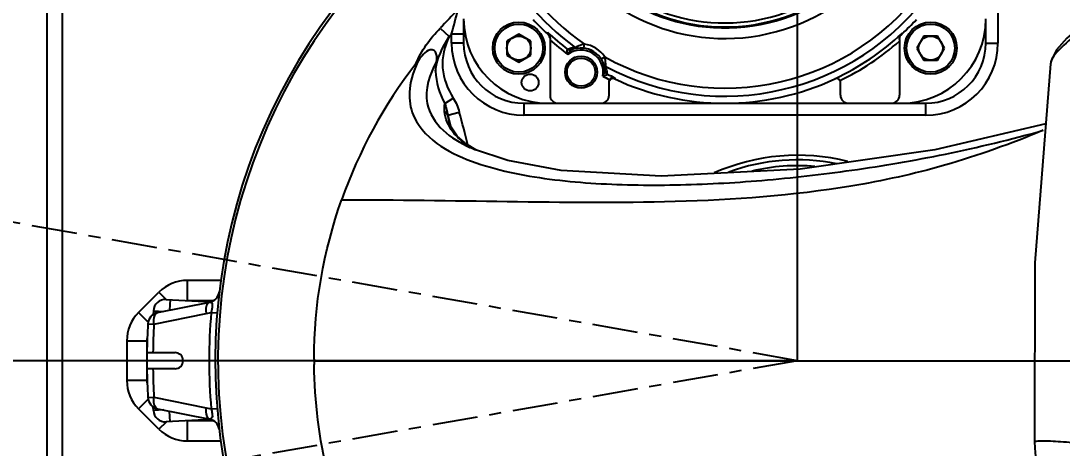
# Model space of a CAD drawing. Header units: millimetres. Extents: x 7426 to 8737, y 124 to 421.
# Drawn here: x 8488.18 to 8496.82, y 209.39 to 212.94 of the extents above; entities that cross this region are included whole.
import ezdxf

# ---------------------------------------------------------------- set-up
doc = ezdxf.new("R2010")
doc.units = ezdxf.units.MM
doc.linetypes.add('CENTER', pattern=[0.6, 0.375, -0.075, 0.075, -0.075])
for name, color, linetype in [('中心线', 7, 'Continuous'), ('外形图', 7, 'Continuous'), ('尺寸标注', 7, 'Continuous')]:
    doc.layers.add(name, color=color, linetype=linetype)
doc.styles.add('微软雅黑', font='msyh.ttc')
doc.dimstyles.new('尺寸标注_1_30比例', dxfattribs={"dimtxt": 2.1, "dimasz": 1.7, "dimexe": 0.5, "dimexo": 0.4, "dimgap": 0.5, "dimtad": 1, "dimdec": 1, "dimlfac": 30, "dimdsep": 46, "dimtxsty": '微软雅黑', "dimcen": 0.09, "dimadec": 0, "dimazin": 0, "dimtp": 0.01, "dimtm": 0.01, "dimtfac": 1, "dimtdec": 1, "dimtofl": 0, "dimtmove": 0, "dimatfit": 3, "dimfxl": 1, "dimtolj": 1, "dimarcsym": 0})

# ---------------------------------------------------------------- blocks, each defined once
blk = doc.blocks.new('*D1305')
at = {"layer": 'Defpoints', "color": 0}
for p in [(8485.0037, 232.4237), (8436.1924, 220.4238), (8494.6243, 210.1207), (8494.6243, 210.1207), (8553.9577, 210.1207)]:
    blk.add_point(p, dxfattribs=at)
at = {"layer": '尺寸标注', "color": 0, "lineweight": -2, "ltscale": 10}
blk.add_arc((8494.6243, 210.1207), 24.2895, 4.01089, 165.98911, dxfattribs=at)
at = {"layer": '尺寸标注', "color": 0}
for points in [[(8470.7803, 216.0602), (8471.3345, 215.9424), (8470.7038, 214.3385)], [(8518.5712, 211.8097), (8519.1375, 211.8295), (8518.9139, 210.1207)]]:
    blk.add_solid(points, dxfattribs=at)
at = {"layer": '尺寸标注', "color": 0, "insert": (8503.4089, 234.4644), "char_height": 2.1, "attachment_point": 5, "rotation": 340.15769, "style": '微软雅黑'}
blk.add_mtext('\\A1;+\\A1;170%%d', dxfattribs=at)
blk = doc.blocks.new('*D1306')
at = {"layer": 'Defpoints', "color": 0}
for p in [(8494.4443, 210.1157), (8494.4443, 210.1157), (8553.7776, 210.1157), (8436.0124, 199.8125), (8484.7488, 187.639)]:
    blk.add_point(p, dxfattribs=at)
at = {"layer": '尺寸标注', "color": 0, "lineweight": -2, "ltscale": 10}
blk.add_arc((8494.4443, 210.1157), 24.4786, 193.9799, 356.0201, dxfattribs=at)
at = {"layer": '尺寸标注', "color": 0}
for points in [[(8519.1471, 208.4068), (8518.5807, 208.4265), (8518.9229, 210.1157)], [(8470.9679, 204.2609), (8470.4136, 204.1432), (8470.3376, 205.865)]]:
    blk.add_solid(points, dxfattribs=at)
at = {"layer": '尺寸标注', "color": 0, "insert": (8501.6257, 188.3835), "char_height": 2.1, "attachment_point": 5, "rotation": 18.28607, "style": '微软雅黑'}
blk.add_mtext('\\A1;-\\A1;170%%d', dxfattribs=at)

msp = doc.modelspace()

# ---------------------------------------------------------------- linework, layer by layer
at = {"layer": '中心线', "linetype": 'CENTER', "ltscale": 50}
for p, q in [((8494.6243, 210.1207), (8494.6243, 254.2299)), ((8494.6243, 210.1207), (8435.291, 210.1207)), ((8494.6243, 210.1207), (8553.9577, 210.1207)), ((8494.6243, 150.7873), (8494.6243, 210.1207))]:
    msp.add_line(p, q, dxfattribs=at)
at = {"layer": '外形图', "linetype": 'CENTER'}
for q in [(8436.1924, 220.4238), (8436.1924, 199.8175)]:
    msp.add_line((8494.6243, 210.1207), q, dxfattribs=at)
at = {"layer": '外形图', "linetype": 'Continuous'}
for p, q in [((8496.2862, 213.7211), (8496.2862, 212.7575)), ((8488.3929, 213.5373), (8488.3929, 206.704)), ((8488.5237, 206.6479), (8488.5237, 213.5934)), ((8491.8528, 212.9575), (8491.8528, 212.7575)), ((8496.1862, 212.7575), (8496.1862, 212.9575)), ((8491.6582, 212.8823), (8491.7336, 212.8121)), ((8491.7528, 212.7575), (8491.7528, 212.8326)), ((8491.7528, 212.8326), (8491.8528, 212.8326)), ((8492.5482, 212.8469), (8492.5481, 212.8338)), ((8495.4909, 212.837), (8495.4909, 212.8338)), ((8491.8528, 212.7575), (8491.7528, 212.7575)), ((8492.3107, 212.8308), (8492.2107, 212.7731)), ((8492.2107, 212.7731), (8492.2107, 212.6576)), ((8492.4107, 212.7731), (8492.3107, 212.8308)), ((8492.4107, 212.6576), (8492.4107, 212.7731)), ((8492.5695, 212.7958), (8492.5695, 212.3242)), ((8492.8513, 212.7146), (8492.8554, 212.7477)), ((8495.4695, 212.7858), (8495.4695, 212.3242)), ((8495.6706, 212.8154), (8495.6129, 212.7154)), ((8495.7861, 212.8154), (8495.6706, 212.8154)), ((8495.8438, 212.7154), (8495.7861, 212.8154)), ((8496.1862, 212.7575), (8496.2862, 212.7575)), ((8492.7171, 212.7048), (8492.7155, 212.7047)), ((8495.6129, 212.7154), (8495.6706, 212.6154)), ((8495.7861, 212.6154), (8495.8438, 212.7154)), ((8492.2107, 212.6576), (8492.3107, 212.5999)), ((8492.3107, 212.5999), (8492.4107, 212.6576)), ((8492.995, 212.6248), (8493.023, 212.643)), ((8495.6706, 212.6154), (8495.7861, 212.6154)), ((8496.7227, 212.5843), (8496.7227, 212.584)), ((8493.0457, 212.4984), (8493.0451, 212.4999)), ((8493.0595, 212.3242), (8493.0595, 212.4377)), ((8494.9321, 212.4591), (8494.9321, 212.4617)), ((8494.9795, 212.3242), (8494.9795, 212.4296)), ((8491.6965, 212.2561), (8491.767, 212.3002)), ((8492.3528, 212.2575), (8492.3528, 212.1575)), ((8492.3528, 212.2575), (8492.5528, 212.2575)), ((8492.5528, 212.2575), (8495.4862, 212.2575)), ((8495.4862, 212.2575), (8495.6862, 212.2575)), ((8495.6862, 212.2575), (8495.6862, 212.1575)), ((8491.7213, 212.1586), (8491.8167, 212.1848)), ((8491.7347, 212.0948), (8491.7213, 212.1586)), ((8491.7213, 212.1586), (8491.7356, 212.1038)), ((8495.6862, 212.1575), (8492.3528, 212.1575)), ((8491.7351, 212.0932), (8491.7347, 212.0948)), ((8491.7356, 212.1038), (8491.7448, 212.0681)), ((8491.9534, 211.8704), (8491.8755, 211.9174)), ((8491.9052, 211.89), (8491.9056, 211.8898)), ((8489.56, 210.6207), (8489.56, 210.7873)), ((8489.8379, 210.7873), (8489.56, 210.7873)), ((8489.1553, 210.5207), (8489.3243, 210.6897)), ((8489.3243, 210.6897), (8489.3843, 210.6297)), ((8489.3132, 210.5196), (8489.7453, 210.6063)), ((8489.3836, 210.629), (8489.7541, 210.6096)), ((8489.4169, 210.6272), (8489.4123, 210.5395)), ((8489.56, 210.6207), (8489.7791, 210.6207)), ((8489.2359, 210.44), (8489.1553, 210.5207)), ((8489.2785, 210.5343), (8489.2769, 210.5033)), ((8489.2785, 210.5343), (8489.3643, 210.5298)), ((8489.283, 210.4244), (8489.7151, 210.5122)), ((8489.7151, 210.5122), (8489.7574, 210.5208)), ((8489.7574, 210.5208), (8489.8072, 210.5167)), ((8489.233, 210.4272), (8489.283, 210.4244)), ((8489.0577, 210.285), (8489.0577, 209.9564)), ((8489.0577, 210.285), (8489.227, 210.285)), ((8489.2243, 210.285), (8489.2243, 209.9564)), ((8489.2247, 210.1873), (8489.4577, 210.1873)), ((8490.6116, 210.1207), (8496.5911, 210.1207)), ((8489.4577, 210.054), (8489.2247, 210.054)), ((8489.227, 209.9564), (8489.0577, 209.9564)), ((8489.233, 209.8141), (8489.283, 209.8169)), ((8489.283, 209.8169), (8489.7151, 209.7291)), ((8489.1553, 209.7207), (8489.2359, 209.8013)), ((8489.2785, 209.707), (8489.2769, 209.7381)), ((8489.3132, 209.7217), (8489.7453, 209.635)), ((8489.7151, 209.7291), (8489.7574, 209.7205)), ((8489.7574, 209.7205), (8489.8072, 209.7246)), ((8489.3243, 209.5516), (8489.1553, 209.7207)), ((8489.3643, 209.7115), (8489.2785, 209.707)), ((8489.4169, 209.6141), (8489.4123, 209.7018)), ((8489.3843, 209.6116), (8489.3243, 209.5516)), ((8489.7541, 209.6318), (8489.3836, 209.6124)), ((8489.56, 209.454), (8489.56, 209.6207)), ((8489.7791, 209.6207), (8489.56, 209.6207)), ((8489.56, 209.454), (8489.8378, 209.454)), ((8496.5889, 209.4448), (8496.5889, 209.4448))]:
    msp.add_line(p, q, dxfattribs=at)
for points in [[(8499.0679, 214.0843), (8498.9078, 214.0295), (8498.3267, 213.7624), (8497.8256, 213.4783), (8497.4601, 213.2452), (8497.1893, 213.0595), (8496.9936, 212.9139), (8496.8569, 212.7966), (8496.7727, 212.7018), (8496.7286, 212.6136), (8496.7225, 212.5824)], [(8496.7229, 212.584), (8496.5938, 210.9334), (8496.5889, 209.4448)], [(8491.8755, 211.9174), (8491.7995, 211.9838), (8491.748, 212.0598), (8491.7347, 212.0947)], [(8496.6839, 212.0857), (8495.762, 211.8723), (8494.6444, 211.7117), (8493.4906, 211.6525), (8492.6618, 211.7005), (8492.2186, 211.7819), (8491.9348, 211.8766), (8491.9056, 211.8898)], [(8490.6116, 210.1345), (8490.6115, 210.1276), (8490.6116, 210.1207)], [(8496.5887, 209.4447), (8496.594, 209.3557), (8496.6098, 209.2281), (8496.6274, 209.1362)]]:
    msp.add_lwpolyline(points, dxfattribs=at)
at = {"layer": '外形图'}
msp.add_circle((8494.6063, 210.1207), 9.7901, dxfattribs=at)
at = {"layer": '外形图', "linetype": 'Continuous'}
for centre, radius in [((8492.3107, 212.7154), 0.2167), ((8495.7283, 212.7154), 0.2167), ((8492.3107, 212.7154), 0.2), ((8495.7283, 212.7154), 0.2), ((8492.3107, 212.7154), 0.1), ((8495.7283, 212.7154), 0.1), ((8492.8272, 212.5161), 0.1333), ((8492.8272, 212.5161), 0.1167), ((8492.4042, 212.4295), 0.07)]:
    msp.add_circle(centre, radius, dxfattribs=at)
at = {"layer": '外形图'}
msp.add_arc((8494.6243, 210.1207), 59.3333, 190, 44.357129, dxfattribs=at)
at = {"layer": '外形图', "linetype": 'Continuous'}
for centre, radius, start, end in [((8494.0195, 214.4242), 1.629, 205.50579, 154.49201), ((8494.0195, 214.4242), 1.5412, 207.09986, 152.90014), ((8494.0195, 214.4242), 1.5333, 207.91007, 152.08993), ((8494.0195, 214.4242), 1.5, 209.26758, 150.73242), ((8494.6243, 210.1207), 4.8333, 131.33389, 255.79725), ((8494.6243, 210.1207), 4.8106, 130.72952, 255.74641), ((8494.0195, 214.4242), 2.041, 203.07636, 235.22389), ((8494.0195, 214.4242), 2.1076, 204.85479, 233.92638), ((8494.0195, 214.4242), 2.041, 240.77611, 325.22388), ((8494.0195, 214.4242), 2.1076, 242.07362, 323.92638), ((8494.6243, 210.1207), 4.0528, 134.04828, 137.04507), ((8395.7776, 238.6036), 99.375, 344.969666, 345.089628), ((8492.5528, 212.9575), 0.7, 180, 270), ((8494.0195, 214.4242), 2.1667, 222.77559, 227.22575), ((8495.4862, 212.9575), 0.7, 270, 0), ((8494.0195, 214.4242), 2.1667, 312.77427, 317.22494), ((8494.6243, 210.1207), 3.9497, 136.63685, 137.04478), ((8492.5028, 212.7848), 0.0667, 15.75845, 47.24466), ((8494.0195, 214.4242), 2.157, 226.99264, 232.85597), ((8494.0195, 214.4242), 2.1643, 294.9402, 312.83184), ((8495.5362, 212.7848), 0.0667, 132.74283, 148.51503), ((8495.5418, 212.786), 0.0721, 134.91071, 136.85236), ((8492.3528, 212.7575), 0.6, 180, 270), ((8492.3528, 212.7575), 0.5, 180, 270), ((8494.0195, 214.4242), 2.1903, 228.54581, 233.52532), ((8492.8272, 212.5161), 0.2333, 32.93408, 83.06592), ((8494.0195, 214.4242), 2.1976, 295.7869, 311.28544), ((8495.6862, 212.7575), 0.6, 270, 0), ((8495.6862, 212.7575), 0.5, 270, 0), ((8492.8056, 212.4888), 0.2335, 105.24406, 112.28824), ((8492.8272, 212.5161), 0.1833, 349.23867, 126.76133), ((8492.8071, 212.4835), 0.2389, 104.77731, 105.25066), ((8492.8057, 212.4888), 0.2335, 102.1945, 104.78409), ((8492.8272, 212.5161), 0.2, 2.73613, 113.26387), ((8492.8058, 212.4881), 0.2342, 96.68477, 102.161), ((8492.9622, 212.3366), 0.4258, 114.91302, 115.56364), ((8492.9642, 212.3328), 0.43, 113.50492, 114.93813), ((8492.9496, 212.3667), 0.3932, 111.00224, 113.52211), ((8494.6243, 210.1207), 4.0127, 142.13471, 160.59317), ((8492.2086, 212.4948), 0.5911, 169.45981, 177.10495), ((8492.6124, 212.5591), 0.42, 0.39501, 2.99732), ((8496.8138, 212.5729), 0.0918, 167.56261, 172.86213), ((8493.0583, 212.5295), 0.0315, 183.32497, 186.88099), ((8492.8114, 212.4845), 0.2342, 13.839, 19.31522), ((8492.8115, 212.4847), 0.2341, 3.7167, 13.81146), ((8494.0195, 214.4242), 2.157, 243.14403, 244.97051), ((8494.0195, 214.4242), 2.1903, 242.47468, 244.12105), ((8493.0928, 212.4289), 0.0333, 65.10458, 155.94702), ((8495.4759, 212.4553), 2.369, 179.64979, 179.90792), ((8494.0195, 214.4242), 2.1667, 245.0887, 294.91128), ((8494.9462, 212.4289), 0.0333, 68.9973, 114.90275), ((8492.6362, 212.3242), 0.0667, 180, 270), ((8492.9928, 212.3242), 0.0667, 270, 0), ((8495.0462, 212.3242), 0.0667, 180, 270), ((8495.4028, 212.3242), 0.0667, 270, 0), ((8481.7415, 209.4246), 10.4465, 13.76263, 15.32071), ((8492.3082, 212.541), 0.7598, 236.34821, 238.25253), ((8492.3597, 212.6252), 0.8584, 238.28782, 241.60904), ((8494.6243, 210.1207), 1.7052, 75.88934, 113.97884), ((8494.6243, 210.1207), 1.6667, 78.7809, 110.00151), ((8494.6243, 210.1207), 1.6186, 84.90496, 103.55307), ((8489.56, 210.454), 0.3333, 90, 135), ((8489.7256, 210.7043), 0.1, 281.34461, 353.20523), ((8489.3784, 210.5291), 0.1, 87, 177), ((8489.56, 210.454), 0.1667, 90, 91.80477), ((8489.391, 210.285), 0.3333, 135, 180), ((8489.3329, 210.4216), 0.1, 101.34461, 176.74544), ((8494.6243, 210.1207), 4.8833, 175.29965, 184.70035), ((8494.6243, 210.1207), 5.4, 176.74544, 179.29263), ((8494.6243, 210.1207), 5.35, 176.74544, 179.28602), ((8489.391, 210.285), 0.1667, 170.83531, 180), ((8489.4577, 210.1207), 0.0667, 270, 90), ((8494.6267, 210.1207), 4.015, 179.99996, 180.44485), ((8494.6243, 210.1207), 5.4, 180.70737, 183.25456), ((8494.6243, 210.1207), 5.35, 180.71398, 183.25456), ((8489.391, 209.9564), 0.3333, 180, 225), ((8489.391, 209.9564), 0.1667, 180, 189.16469), ((8489.3329, 209.8198), 0.1, 183.25456, 258.65539), ((8489.3784, 209.7122), 0.1, 183, 273), ((8489.7256, 209.537), 0.1, 6.79477, 78.65539), ((8489.56, 209.7873), 0.3333, 225, 270), ((8489.56, 209.7873), 0.1667, 268.19523, 270)]:
    msp.add_arc(centre, radius, start, end, dxfattribs=at)
for points, knots in [([(8498.9351, 213.9696), (8498.6607, 213.864), (8498.1564, 213.625), (8497.5852, 213.2769), (8497.1961, 213.0181), (8496.97, 212.8569), (8496.8127, 212.7267), (8496.7335, 212.6352), (8496.7242, 212.5927)], [0, 0, 0, 0, 0.335785, 0.635126, 0.762781, 0.870219, 0.950241, 1, 1, 1, 1]), ([(8492.5482, 212.8469), (8492.5579, 212.8372), (8492.5674, 212.8196), (8492.5695, 212.8009), (8492.5695, 212.7958)], [0, 0, 0, 0, 0.728562, 1, 1, 1, 1]), ([(8491.7336, 212.8121), (8491.6933, 212.7331), (8491.6501, 212.5488), (8491.7199, 212.3756), (8491.767, 212.3002)], [0, 0, 0, 0, 0.499357, 1, 1, 1, 1]), ([(8491.6275, 212.6029), (8491.6316, 212.6245), (8491.6334, 212.6586), (8491.6102, 212.7004), (8491.5611, 212.706), (8491.5181, 212.6648), (8491.4907, 212.6317), (8491.478, 212.6135)], [0, 0, 0, 0, 0.250182, 0.37466, 0.498916, 0.747981, 1, 1, 1, 1]), ([(8492.7175, 212.663), (8492.7154, 212.6714), (8492.7141, 212.6813), (8492.7101, 212.7046), (8492.7155, 212.7047)], [0, 0, 0, 0, 0.613917, 1, 1, 1, 1]), ([(8492.7482, 212.6998), (8492.747, 212.6993), (8492.7448, 212.6979), (8492.7428, 212.696), (8492.7418, 212.695)], [0, 0, 0, 0, 0.464658, 1, 1, 1, 1]), ([(8491.478, 212.6135), (8491.4418, 212.5399), (8491.3915, 212.3967), (8491.4144, 212.1303), (8491.6188, 211.905), (8491.9167, 211.7681), (8492.2355, 211.6794), (8492.5677, 211.6244), (8493.0254, 211.581), (8493.6142, 211.5716), (8494.3377, 211.6112), (8495.0869, 211.6963), (8495.8675, 211.8308), (8496.3948, 211.9568), (8496.663, 212.0331)], [0, 0, 0, 0, 0.041692, 0.075392, 0.130898, 0.185533, 0.241467, 0.298535, 0.356538, 0.475095, 0.597482, 0.724704, 0.858205, 1, 1, 1, 1]), ([(8491.6275, 212.603), (8491.5697, 212.4996), (8491.498, 212.2804), (8491.619, 212.0926), (8491.6817, 212.034)], [0, 0, 0, 0, 0.580124, 1, 1, 1, 1]), ([(8493.0073, 212.4819), (8493.0118, 212.4893), (8493.0188, 212.5033), (8493.0273, 212.5183), (8493.027, 212.5256)], [0, 0, 0, 0, 0.542492, 1, 1, 1, 1]), ([(8493.0457, 212.4984), (8493.048, 212.4935), (8493.0252, 212.4868), (8493.0158, 212.4836), (8493.0073, 212.4819)], [0, 0, 0, 0, 0.385808, 1, 1, 1, 1]), ([(8493.0635, 212.4536), (8493.0679, 212.4616), (8493.0823, 212.4733), (8493.1001, 212.4725), (8493.1069, 212.4698)], [0, 0, 0, 0, 0.553483, 1, 1, 1, 1]), ([(8491.8872, 211.9086), (8491.8405, 211.9397), (8491.749, 212.015), (8491.6999, 212.1294), (8491.6951, 212.1896)], [0, 0, 0, 0, 0.481612, 1, 1, 1, 1]), ([(8496.663, 212.0331), (8496.3953, 211.9218), (8495.872, 211.7316), (8494.85, 211.5087), (8493.6305, 211.4217), (8492.22, 211.4388), (8491.2975, 211.454), (8490.8396, 211.454)], [0, 0, 0, 0, 0.147479, 0.282374, 0.530771, 0.767101, 1, 1, 1, 1]), ([(8489.7453, 210.6063), (8489.7394, 210.6051), (8489.7094, 210.5828), (8489.7114, 210.5406), (8489.7151, 210.5122)], [0, 0, 0, 0, 0.174734, 1, 1, 1, 1]), ([(8489.7453, 210.6063), (8489.7492, 210.6071), (8489.7646, 210.6045), (8489.7687, 210.5645), (8489.7625, 210.5392), (8489.7574, 210.5208)], [0, 0, 0, 0, 0.122693, 0.414573, 1, 1, 1, 1]), ([(8489.283, 210.4244), (8489.2814, 210.4358), (8489.279, 210.4677), (8489.2908, 210.5151), (8489.3132, 210.5196)], [0, 0, 0, 0, 0.336093, 1, 1, 1, 1]), ([(8492.2269, 206.9028), (8491.7363, 207.2681), (8491.1167, 208.0046), (8490.6908, 209.1639), (8490.6166, 209.7817), (8490.6119, 210.0895)], [0, 0, 0, 0, 0.498352, 0.749174, 1, 1, 1, 1]), ([(8489.3132, 209.7217), (8489.3072, 209.7229), (8489.2769, 209.7455), (8489.279, 209.7883), (8489.283, 209.8169)], [0, 0, 0, 0, 0.175011, 1, 1, 1, 1]), ([(8489.7151, 209.7291), (8489.7137, 209.7178), (8489.7115, 209.6863), (8489.7232, 209.6395), (8489.7453, 209.635)], [0, 0, 0, 0, 0.336192, 1, 1, 1, 1]), ([(8489.7574, 209.7205), (8489.761, 209.7076), (8489.765, 209.683), (8489.7719, 209.6454), (8489.7512, 209.6339), (8489.7453, 209.635)], [0, 0, 0, 0, 0.413939, 0.815338, 1, 1, 1, 1]), ([(8496.5887, 209.4447), (8496.5886, 209.4515), (8496.6213, 209.4559), (8496.6584, 209.4566), (8496.7285, 209.4543), (8496.8422, 209.4474), (8497.0099, 209.4344), (8497.1485, 209.4234), (8497.2225, 209.4179)], [0, 0, 0, 0, 0.03178, 0.1062, 0.213257, 0.34406, 0.650779, 1, 1, 1, 1])]:
    msp.add_open_spline(points, degree=3, knots=knots, dxfattribs=at)
for points in [[(8491.4565, 212.5837), (8491.5002, 212.6956), (8491.5763, 212.7944), (8491.6581, 212.8823)], [(8495.4764, 212.8163), (8495.4796, 212.8232), (8495.484, 212.8297), (8495.4892, 212.8352)], [(8491.6183, 212.5247), (8491.6317, 212.627), (8491.6759, 212.7265), (8491.7336, 212.8121)], [(8492.8554, 212.7477), (8492.8395, 212.7444), (8492.8238, 212.7395), (8492.8087, 212.7337)], [(8495.4695, 212.7858), (8495.4695, 212.7962), (8495.4719, 212.8069), (8495.4764, 212.8163)], [(8492.7482, 212.6998), (8492.7381, 212.6955), (8492.7241, 212.6978), (8492.7155, 212.7047)], [(8492.7389, 212.6981), (8492.7313, 212.6977), (8492.7231, 212.7002), (8492.7171, 212.7048)], [(8492.7418, 212.695), (8492.7323, 212.6856), (8492.7247, 212.6743), (8492.7175, 212.663)], [(8492.75, 212.7006), (8492.7465, 212.6991), (8492.7427, 212.6983), (8492.7389, 212.6981)], [(8492.8022, 212.7145), (8492.7941, 212.7135), (8492.7851, 212.7159), (8492.7785, 212.7207)], [(8491.478, 212.6135), (8491.471, 212.6035), (8491.4643, 212.5932), (8491.4563, 212.5839)], [(8493.0165, 212.5807), (8493.0191, 212.5729), (8493.0252, 212.5658), (8493.0324, 212.562)], [(8493.0319, 212.5811), (8493.0308, 212.6019), (8493.0281, 212.6228), (8493.023, 212.643)], [(8491.6183, 212.5247), (8491.6229, 212.4315), (8491.6521, 212.338), (8491.6965, 212.2561)], [(8493.0451, 212.4999), (8493.0357, 212.5046), (8493.0283, 212.5153), (8493.027, 212.5257)], [(8493.027, 212.5256), (8493.0275, 212.5146), (8493.0357, 212.503), (8493.0457, 212.4984)], [(8493.0595, 212.4377), (8493.0595, 212.4428), (8493.0605, 212.4491), (8493.0646, 212.452)], [(8494.9556, 212.4622), (8494.9482, 212.4647), (8494.9394, 212.4646), (8494.9321, 212.4617)], [(8494.9755, 212.4454), (8494.9714, 212.4531), (8494.9638, 212.4594), (8494.9556, 212.4622)], [(8494.9755, 212.4454), (8494.9779, 212.441), (8494.9802, 212.4349), (8494.9779, 212.4304)], [(8491.6951, 212.1896), (8491.6934, 212.2117), (8491.694, 212.2341), (8491.6965, 212.2561)], [(8491.6965, 212.2561), (8491.7066, 212.2241), (8491.7144, 212.1914), (8491.7213, 212.1586)], [(8491.767, 212.3002), (8491.7892, 212.2647), (8491.8056, 212.2252), (8491.8167, 212.1848)], [(8491.6951, 212.1896), (8491.7053, 212.1826), (8491.7186, 212.1711), (8491.7159, 212.159)], [(8491.6817, 212.034), (8491.7465, 211.9735), (8491.8248, 211.9274), (8491.9052, 211.89)], [(8490.6116, 210.1345), (8490.61, 210.5809), (8490.6913, 211.033), (8490.8396, 211.454)]]:
    msp.add_open_spline(points, degree=3, dxfattribs=at)

# ---------------------------------------------------------------- dimensions: what is measured, and where the dimension line sits
at = {"layer": '尺寸标注', "ltscale": 10}
for base, line1, line2, text, picture, middle in [((8485.0037, 232.4237), ((8494.6243, 210.1207), (8553.9577, 210.1207)), ((8494.6243, 210.1207), (8436.1924, 220.4238)), '\\A1;+<>', '*D1305', (8502.869, 232.9681)), ((8484.7488, 187.639), ((8494.4443, 210.1157), (8553.7776, 210.1157)), ((8494.4443, 210.1157), (8436.0124, 199.8125)), '\\A1;-<>', '*D1306', (8502.1248, 186.8732))]:
    dim = msp.add_angular_dim_2l(base=base, line1=line1, line2=line2, text=text, dimstyle='尺寸标注_1_30比例', dxfattribs=at)
    dim.commit()
    dim.dimension.update_dxf_attribs({"geometry": picture, "text_midpoint": middle, "dimtype": 162})

doc.saveas('drawing.dxf')
